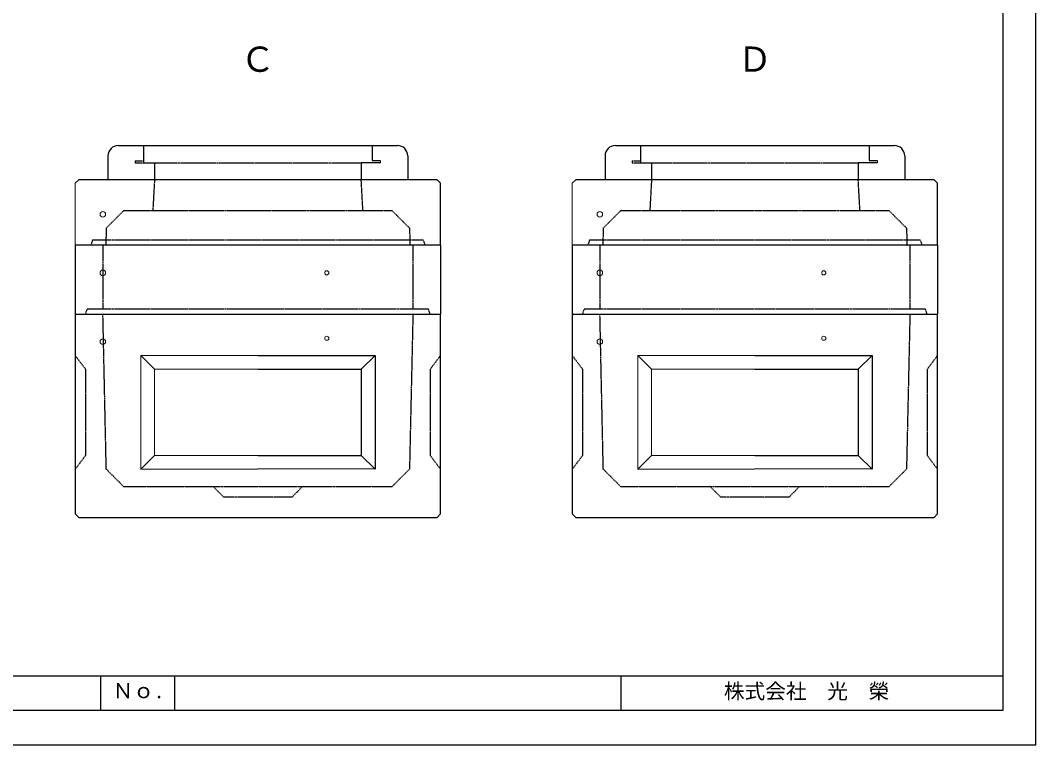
# Model space of a CAD drawing. Units: millimetres, scale not verified. Extents: x -297 to 298, y -210 to 210.
# Drawn here: x 3.2 to 297.9, y -210 to 0.2 of the extents above; entities that cross this region are included whole.
import ezdxf
from ezdxf.enums import TextEntityAlignment as Align

# ---------------------------------------------------------------- set-up
doc = ezdxf.new("R2010")
doc.units = ezdxf.units.MM
doc.linetypes.add('USER2', pattern=[4.7625, 3.175, -1.5875])
doc.layers.add('0-0', color=7, linetype='Continuous')
for name, color, linetype, lineweight in [('0-1_0', 9, 'Continuous', 25), ('0-3_pen1実線', 4, 'Continuous', 13), ('0-4_pen2実線', 3, 'Continuous', 13), ('0-5_pen3実線', 7, 'Continuous', 25), ('0-6_pen4実線', 7, 'Continuous', 25), ('0-7_pen2破線', 3, 'USER2', 25), ('0-8_鉄筋', 7, 'Continuous', 25), ('0-9_draw', 7, 'Continuous', 13)]:
    doc.layers.add(name, color=color, linetype=linetype, lineweight=lineweight)
doc.styles.add('ＭＳ ゴシック', font='')
doc.styles.get('ＭＳ ゴシック').set_extended_font_data('MS Gothic')

# ---------------------------------------------------------------- blocks, each defined once
blk = doc.blocks.new('部分図 1')
at = {"layer": '0-1_0'}
blk.add_lwpolyline([(0, 0), (11898, 0), (11898, 8410), (0, 8410)], close=True, dxfattribs=at)
at = {"layer": '0-3_pen1実線'}
for p, q in [((7983, 3371.94), (7988.96, 3377.9)), ((10868, 3371.94), (10873.96, 3377.9))]:
    blk.add_line(p, q, dxfattribs=at)
at = {"layer": '0-4_pen2実線'}
for p, q in [((8095, 3389.9), (8095, 3377.9)), ((10980, 3389.9), (10980, 3377.9))]:
    blk.add_line(p, q, dxfattribs=at)
for centre, radius in [((6483, 3078.93), 16), ((9368, 3078.93), 16), ((6483, 2739), 16), ((7783, 2739), 12), ((9368, 2739), 16), ((10668, 2739), 12), ((7783, 2359.3), 12), ((10668, 2359.3), 12), ((6483, 2339.3), 16), ((9368, 2339.3), 16)]:
    blk.add_circle(centre, radius, dxfattribs=at)
at = {"layer": '0-5_pen3実線'}
for p, q in [((6573, 3477.9), (8193, 3477.9)), ((9458, 3477.9), (11078, 3477.9)), ((6513, 3417.9), (6513, 3277.9)), ((8253, 3417.9), (8253, 3277.9)), ((9398, 3417.9), (9398, 3277.9)), ((11138, 3417.9), (11138, 3277.9)), ((8423, 3278.93), (6343, 3278.93)), ((8443, 3258.93), (8423, 3278.93)), ((8443, 2898.93), (8443, 3258.93)), ((11308, 3278.93), (9228, 3278.93)), ((11328, 3258.93), (11308, 3278.93)), ((11328, 2898.93), (11328, 3258.93)), ((6323, 2899), (6323, 2499)), ((8443, 2898.93), (6323, 2898.93)), ((8443, 2899), (8443, 2499)), ((9208, 2899), (9208, 2499)), ((11328, 2898.93), (9208, 2898.93)), ((11328, 2899), (11328, 2499)), ((6323, 2499), (8443, 2499)), ((8443, 1339.3), (8443, 2499.3)), ((9208, 2499), (11328, 2499)), ((11328, 1339.3), (11328, 2499.3)), ((8063, 2259.3), (7983, 2179.3)), ((10948, 2259.3), (10868, 2179.3)), ((7383, 1679.3), (7983, 1679.3)), ((7983, 1679.3), (8063, 1599.3)), ((10268, 1679.3), (10868, 1679.3)), ((10868, 1679.3), (10948, 1599.3)), ((6703, 1599.3), (8058.45, 1603.85)), ((9588, 1599.3), (10943.45, 1603.85)), ((6343, 1319.3), (8423, 1319.3)), ((8443, 1339.3), (8423, 1319.3)), ((9228, 1319.3), (11308, 1319.3)), ((11328, 1339.3), (11308, 1319.3)), ((6900, 400), (6900, 200))]:
    blk.add_line(p, q, dxfattribs=at)
for points in [[(6323, 2499.3), (6323, 1339.3), (6343, 1319.3)], [(9208, 2499.3), (9208, 1339.3), (9228, 1319.3)], [(7383, 2259.3), (8063, 2259.3), (8063, 1599.3)], [(10268, 2259.3), (10948, 2259.3), (10948, 1599.3)], [(7383, 2179.3), (7983, 2179.3), (7983, 1679.3)], [(10268, 2179.3), (10868, 2179.3), (10868, 1679.3)]]:
    blk.add_lwpolyline(points, dxfattribs=at)
for centre, start, end in [((6573, 3417.9), 90, 180), ((8193, 3417.9), 0, 90), ((9458, 3417.9), 90, 180), ((11078, 3417.9), 0, 90)]:
    blk.add_arc(centre, 60, start, end, dxfattribs=at)
at = {"layer": '0-6_pen4実線'}
for p, q in [((200, 400), (11709, 400)), ((6470, 400), (6470, 200)), ((9490, 400), (9490, 200))]:
    blk.add_line(p, q, dxfattribs=at)
blk.add_lwpolyline([(200, 200), (11709, 200), (11709, 8215), (200, 8215)], close=True, dxfattribs=at)
at = {"layer": '0-7_pen2破線'}
for p, q in [((6719, 3477.9), (6719, 3377.9)), ((8047, 3477.9), (8047, 3389.9)), ((9604, 3477.9), (9604, 3377.9)), ((10932, 3477.9), (10932, 3389.9)), ((6671, 3389.9), (6719, 3389.9)), ((6671, 3389.9), (6671, 3377.9)), ((6671, 3377.9), (7983, 3377.9)), ((6783, 3377.9), (6783, 3277.9)), ((8095, 3377.9), (7983, 3377.9)), ((7983, 3377.9), (7983, 3277.9)), ((8095, 3389.9), (8047, 3389.9)), ((9556, 3389.9), (9604, 3389.9)), ((9556, 3389.9), (9556, 3377.9)), ((9556, 3377.9), (10868, 3377.9)), ((9668, 3377.9), (9668, 3277.9)), ((10980, 3377.9), (10868, 3377.9)), ((10868, 3377.9), (10868, 3277.9)), ((10980, 3389.9), (10932, 3389.9)), ((6783, 3278.93), (6773, 3098.93)), ((7993, 3098.93), (7983, 3278.93)), ((9668, 3278.93), (9658, 3098.93)), ((10878, 3098.93), (10868, 3278.93)), ((6503, 2998.93), (6603, 3098.93)), ((7383, 3098.93), (6603, 3098.93)), ((8163, 3098.93), (7383, 3098.93)), ((8163, 3098.93), (8263, 2998.93)), ((9388, 2998.93), (9488, 3098.93)), ((10268, 3098.93), (9488, 3098.93)), ((11048, 3098.93), (10268, 3098.93)), ((11048, 3098.93), (11148, 2998.93)), ((6503, 2998.93), (6500.01, 2898.93)), ((8263, 2998.93), (8265.99, 2898.93)), ((9388, 2998.93), (9385.01, 2898.93)), ((11148, 2998.93), (11150.99, 2898.93)), ((6423, 2928.93), (6413, 2898.93)), ((7383, 2928.93), (6423, 2928.93)), ((6483, 2899), (6483, 2529)), ((8343, 2928.93), (7383, 2928.93)), ((8283, 2899), (8283, 2529)), ((8343, 2928.93), (8353, 2898.93)), ((9308, 2928.93), (9298, 2898.93)), ((10268, 2928.93), (9308, 2928.93)), ((9368, 2899), (9368, 2529)), ((11228, 2928.93), (10268, 2928.93)), ((11168, 2899), (11168, 2529)), ((11228, 2928.93), (11238, 2898.93)), ((6383, 2499), (6393, 2529)), ((7383, 2529), (6393, 2529)), ((8373, 2529), (7383, 2529)), ((8383, 2499), (8373, 2529)), ((9268, 2499), (9278, 2529)), ((10268, 2529), (9278, 2529)), ((11258, 2529), (10268, 2529)), ((11268, 2499), (11258, 2529)), ((6323, 2259.3), (6383, 2179.3)), ((8443, 2259.3), (8383, 2179.3)), ((9208, 2259.3), (9268, 2179.3)), ((11328, 2259.3), (11268, 2179.3)), ((6383, 2179.3), (6383, 1679.3)), ((8383, 2179.3), (8383, 1679.3)), ((9268, 2179.3), (9268, 1679.3)), ((11268, 2179.3), (11268, 1679.3)), ((6383, 1679.3), (6323, 1599.3)), ((8383, 1679.3), (8443, 1599.3)), ((9268, 1679.3), (9208, 1599.3)), ((11268, 1679.3), (11328, 1599.3)), ((6603, 1499.3), (8163, 1499.3)), ((7183, 1439.3), (7123, 1499.3)), ((9488, 1499.3), (11048, 1499.3)), ((10068, 1439.3), (10008, 1499.3))]:
    blk.add_line(p, q, dxfattribs=at)
for points in [[(6603, 1499.3), (6503, 1599.3), (6483.65, 2499.3)], [(8283, 2499.3), (8263, 1599.3), (8163, 1499.3)], [(9488, 1499.3), (9388, 1599.3), (9368.65, 2499.3)], [(11168, 2499.3), (11148, 1599.3), (11048, 1499.3)], [(7183, 1439.3), (7583, 1439.3), (7643, 1499.3)], [(10068, 1439.3), (10468, 1439.3), (10528, 1499.3)]]:
    blk.add_lwpolyline(points, dxfattribs=at)
at = {"layer": '0-9_draw'}
for p, q in [((6323, 3258.93), (6343, 3278.93)), ((6323, 3258.93), (6323, 2900.93)), ((9208, 3258.93), (9228, 3278.93)), ((9208, 3258.93), (9208, 2900.93)), ((6703, 2259.3), (6703, 1599.3)), ((6703, 2259.3), (6783, 2179.3)), ((6703, 2259.3), (7383, 2259.3)), ((9588, 2259.3), (9588, 1599.3)), ((9588, 2259.3), (9668, 2179.3)), ((9588, 2259.3), (10268, 2259.3)), ((6783, 2179.3), (6783, 1679.3)), ((6783, 2179.3), (7383, 2179.3)), ((9668, 2179.3), (9668, 1679.3)), ((9668, 2179.3), (10268, 2179.3)), ((6783, 1679.3), (6703, 1599.3)), ((6783, 1679.3), (7383, 1679.3)), ((9668, 1679.3), (9588, 1599.3)), ((9668, 1679.3), (10268, 1679.3))]:
    blk.add_line(p, q, dxfattribs=at)
at = {"layer": '0-5_pen3実線', "style": 'ＭＳ ゴシック'}
for s, p in [('Ｎｏ.', (6539.7, 243.33)), ('株式会社\u3000光\u3000榮', (10088, 240))]:
    blk.add_text(s, height=87.98, dxfattribs=at).set_placement(p, align=Align.BOTTOM_LEFT)
at = {"layer": '0-8_鉄筋', "style": 'ＭＳ ゴシック'}
for s, p in [('Ｃ', (7281.87, 3861.83)), ('Ｄ', (10167.37, 3862.03))]:
    blk.add_text(s, height=146.6, dxfattribs=at).set_placement(p, align=Align.BOTTOM_LEFT)

msp = doc.modelspace()

# ---------------------------------------------------------------- block references
at = {"layer": '0-0', "xscale": 0.05, "yscale": 0.05}
msp.add_blockref('部分図 1', (-297, -210), dxfattribs=at)

doc.saveas('drawing.dxf')
